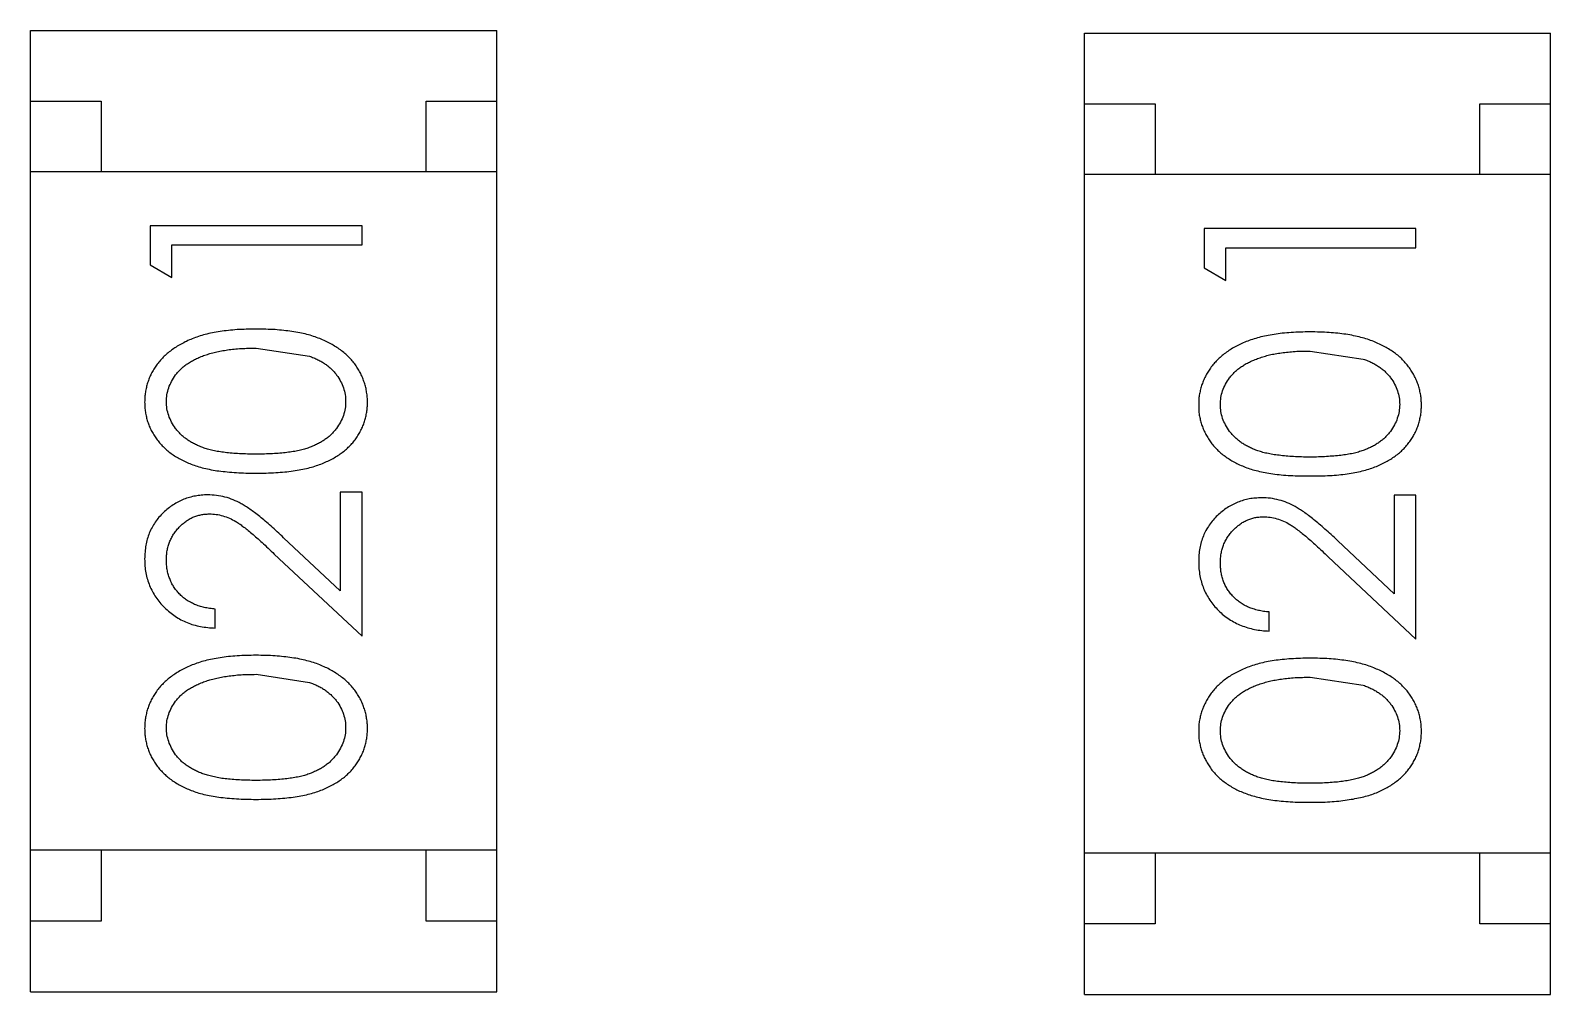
# Model space of a CAD drawing. Header units: millimetres. Extents: x -67 to 102, y -58 to 29.
# Drawn here: x 63.824 to 64.9, y -5.267 to -4.585 of the extents above; entities that cross this region are included whole.
import ezdxf

# ---------------------------------------------------------------- set-up
doc = ezdxf.new("R2010")
doc.units = ezdxf.units.MM
doc.header["$LTSCALE"] = 1.21
doc.header["$MEASUREMENT"] = 0
doc.layers.get('0').update_dxf_attribs({"linetype": 'CONTINUOUS'})

msp = doc.modelspace()

# ---------------------------------------------------------------- linework, layer by layer
at = {"color": 7, "linetype": 'Continuous'}
for p, q in [((63.8239, -5.2649), (63.8239, -4.5849)), ((63.8239, -4.5849), (64.1539, -4.5849)), ((64.1539, -5.2649), (64.1539, -4.5849)), ((64.5699, -5.2669), (64.5699, -4.5869)), ((64.5699, -4.5869), (64.8999, -4.5869)), ((64.8999, -5.2669), (64.8999, -4.5869)), ((63.8239, -4.6349), (63.8739, -4.6349)), ((63.8739, -4.6349), (63.8739, -4.6849)), ((64.1039, -4.6849), (64.1039, -4.6349)), ((64.1039, -4.6349), (64.1539, -4.6349)), ((64.5699, -4.6369), (64.6199, -4.6369)), ((64.6199, -4.6369), (64.6199, -4.6869)), ((64.8499, -4.6869), (64.8499, -4.6369)), ((64.8499, -4.6369), (64.8999, -4.6369)), ((64.1539, -4.6849), (63.8239, -4.6849)), ((64.8999, -4.6869), (64.5699, -4.6869)), ((63.9086, -4.7231), (63.9086, -4.7508)), ((64.0586, -4.7231), (63.9086, -4.7231)), ((64.0586, -4.7366), (64.0586, -4.7231)), ((64.6546, -4.7251), (64.6546, -4.7529)), ((64.8046, -4.7251), (64.6546, -4.7251)), ((64.8046, -4.7386), (64.8046, -4.7251)), ((63.924, -4.7596), (63.924, -4.7366)), ((63.924, -4.7366), (64.0586, -4.7366)), ((64.67, -4.7617), (64.67, -4.7386)), ((64.67, -4.7386), (64.8046, -4.7386)), ((63.9086, -4.7508), (63.924, -4.7596)), ((64.6546, -4.7529), (64.67, -4.7617)), ((63.9836, -4.8096), (64.0213, -4.8153)), ((64.7296, -4.8117), (64.7673, -4.8174)), ((64.0432, -4.9116), (64.0432, -4.9814)), ((64.0586, -4.9116), (64.0432, -4.9116)), ((64.0586, -5.0135), (64.0586, -4.9116)), ((64.7892, -4.9136), (64.7892, -4.9834)), ((64.8046, -4.9136), (64.7892, -4.9136)), ((64.8046, -5.0155), (64.8046, -4.9136)), ((64.0432, -4.9814), (64.0031, -4.9438)), ((64.7892, -4.9834), (64.7492, -4.9459)), ((63.9965, -4.9553), (64.0586, -5.0135)), ((64.7425, -4.9573), (64.8046, -5.0155)), ((63.9547, -5.0077), (63.9547, -4.9942)), ((64.7008, -5.0098), (64.7008, -4.9963)), ((63.9836, -5.0404), (64.0213, -5.0461)), ((64.7296, -5.0424), (64.7673, -5.0481)), ((64.1539, -5.1649), (63.8239, -5.1649)), ((63.8739, -5.1649), (63.8739, -5.2149)), ((64.1039, -5.2149), (64.1039, -5.1649)), ((64.8999, -5.1669), (64.5699, -5.1669)), ((64.6199, -5.1669), (64.6199, -5.2169)), ((64.8499, -5.2169), (64.8499, -5.1669)), ((63.8739, -5.2149), (63.8239, -5.2149)), ((64.1539, -5.2149), (64.1039, -5.2149)), ((64.6199, -5.2169), (64.5699, -5.2169)), ((64.8999, -5.2169), (64.8499, -5.2169)), ((63.8239, -5.2649), (64.1539, -5.2649)), ((64.5699, -5.2669), (64.8999, -5.2669))]:
    msp.add_line(p, q, dxfattribs=at)
for points, knots in [([(63.9836, -4.7962), (63.9813, -4.7962), (63.9768, -4.7963), (63.9703, -4.7965), (63.9641, -4.7971), (63.9582, -4.7978), (63.9528, -4.7988), (63.9476, -4.7999), (63.9429, -4.8014), (63.9385, -4.8029), (63.9344, -4.8048), (63.9305, -4.8067), (63.927, -4.8088), (63.9237, -4.811), (63.9207, -4.8135), (63.9179, -4.816), (63.9154, -4.8187), (63.9131, -4.8216), (63.9111, -4.8246), (63.9094, -4.8277), (63.908, -4.8308), (63.9068, -4.8341), (63.9059, -4.8374), (63.9052, -4.8409), (63.9048, -4.8444), (63.9048, -4.8467), (63.9047, -4.8479)], [0, 0, 0, 0, 0.065278, 0.127205, 0.186168, 0.241675, 0.294115, 0.343609, 0.390387, 0.434463, 0.476646, 0.517002, 0.555936, 0.593716, 0.630057, 0.665601, 0.700745, 0.734917, 0.768681, 0.802087, 0.834849, 0.867433, 0.900138, 0.932806, 0.966212, 1, 1, 1, 1]), ([(64.0624, -4.8479), (64.0624, -4.8467), (64.0624, -4.8444), (64.0619, -4.8409), (64.0613, -4.8374), (64.0603, -4.8341), (64.0591, -4.8308), (64.0577, -4.8276), (64.0559, -4.8245), (64.054, -4.8215), (64.0517, -4.8186), (64.0492, -4.8159), (64.0464, -4.8133), (64.0433, -4.8109), (64.04, -4.8086), (64.0365, -4.8066), (64.0327, -4.8046), (64.0286, -4.8029), (64.0242, -4.8012), (64.0195, -4.7999), (64.0144, -4.7987), (64.0089, -4.7978), (64.0031, -4.7971), (63.9969, -4.7965), (63.9904, -4.7963), (63.9859, -4.7962), (63.9836, -4.7962)], [0, 0, 0, 0, 0.033824, 0.067298, 0.10028, 0.133019, 0.165736, 0.198792, 0.232372, 0.266409, 0.301016, 0.336196, 0.371972, 0.408574, 0.446394, 0.485225, 0.525372, 0.567224, 0.611081, 0.65775, 0.70702, 0.759235, 0.814484, 0.873227, 0.934937, 1, 1, 1, 1]), ([(64.7297, -4.7982), (64.7274, -4.7982), (64.7229, -4.7983), (64.7163, -4.7986), (64.7101, -4.7991), (64.7043, -4.7999), (64.6988, -4.8008), (64.6937, -4.802), (64.6889, -4.8034), (64.6845, -4.805), (64.6804, -4.8068), (64.6766, -4.8087), (64.673, -4.8108), (64.6697, -4.8131), (64.6667, -4.8155), (64.6639, -4.8181), (64.6614, -4.8208), (64.6592, -4.8237), (64.6572, -4.8266), (64.6555, -4.8297), (64.654, -4.8329), (64.6528, -4.8362), (64.6519, -4.8395), (64.6512, -4.8429), (64.6508, -4.8464), (64.6508, -4.8488), (64.6508, -4.85)], [0, 0, 0, 0, 0.065278, 0.127205, 0.186168, 0.241675, 0.294115, 0.343609, 0.390387, 0.434463, 0.476646, 0.517002, 0.555936, 0.593716, 0.630057, 0.665601, 0.700745, 0.734917, 0.768681, 0.802087, 0.834849, 0.867433, 0.900138, 0.932806, 0.966212, 1, 1, 1, 1]), ([(64.8085, -4.85), (64.8084, -4.8488), (64.8084, -4.8464), (64.808, -4.8429), (64.8073, -4.8395), (64.8064, -4.8361), (64.8052, -4.8329), (64.8037, -4.8297), (64.802, -4.8266), (64.8, -4.8236), (64.7977, -4.8207), (64.7952, -4.8179), (64.7924, -4.8153), (64.7894, -4.8129), (64.7861, -4.8107), (64.7825, -4.8086), (64.7787, -4.8067), (64.7746, -4.8049), (64.7703, -4.8033), (64.7655, -4.802), (64.7604, -4.8008), (64.755, -4.7998), (64.7491, -4.7991), (64.743, -4.7986), (64.7364, -4.7983), (64.732, -4.7982), (64.7297, -4.7982)], [0, 0, 0, 0, 0.033824, 0.067298, 0.10028, 0.133019, 0.165736, 0.198792, 0.232372, 0.266409, 0.301016, 0.336196, 0.371972, 0.408574, 0.446394, 0.485225, 0.525372, 0.567224, 0.611081, 0.65775, 0.70702, 0.759235, 0.814484, 0.873227, 0.934937, 1, 1, 1, 1]), ([(63.9201, -4.8475), (63.9202, -4.8459), (63.9204, -4.8426), (63.9216, -4.8377), (63.9238, -4.8331), (63.9261, -4.8293), (63.9284, -4.8264), (63.9304, -4.8244), (63.9326, -4.8224), (63.9351, -4.8206), (63.9378, -4.8189), (63.9408, -4.8174), (63.9439, -4.8159), (63.9474, -4.8146), (63.951, -4.8135), (63.9549, -4.8124), (63.9591, -4.8116), (63.9635, -4.8108), (63.9682, -4.8103), (63.9731, -4.8099), (63.9783, -4.8097), (63.9818, -4.8097), (63.9836, -4.8096)], [0, 0, 0, 0, 0.059689, 0.119507, 0.181075, 0.246162, 0.279894, 0.314468, 0.350403, 0.387474, 0.426147, 0.466624, 0.508745, 0.553328, 0.600058, 0.649177, 0.700552, 0.754894, 0.811825, 0.871514, 0.934319, 1, 1, 1, 1]), ([(64.0213, -4.8153), (64.0223, -4.8157), (64.0244, -4.8165), (64.0273, -4.8178), (64.03, -4.8192), (64.0326, -4.8209), (64.0349, -4.8226), (64.037, -4.8245), (64.0389, -4.8265), (64.0412, -4.8293), (64.0435, -4.833), (64.0455, -4.8377), (64.0468, -4.8425), (64.047, -4.8458), (64.047, -4.8475)], [0, 0, 0, 0, 0.075949, 0.148549, 0.218996, 0.286119, 0.351826, 0.416074, 0.478265, 0.540325, 0.660405, 0.774606, 0.887187, 1, 1, 1, 1]), ([(64.6662, -4.8495), (64.6662, -4.8479), (64.6664, -4.8446), (64.6676, -4.8398), (64.6698, -4.8351), (64.6721, -4.8313), (64.6744, -4.8285), (64.6764, -4.8264), (64.6786, -4.8245), (64.6811, -4.8227), (64.6838, -4.821), (64.6868, -4.8194), (64.69, -4.818), (64.6934, -4.8167), (64.6971, -4.8155), (64.701, -4.8144), (64.7051, -4.8136), (64.7095, -4.8129), (64.7142, -4.8124), (64.7191, -4.8119), (64.7243, -4.8117), (64.7278, -4.8117), (64.7296, -4.8117)], [0, 0, 0, 0, 0.059689, 0.119507, 0.181075, 0.246162, 0.279894, 0.314468, 0.350403, 0.387474, 0.426147, 0.466624, 0.508745, 0.553328, 0.600058, 0.649177, 0.700552, 0.754894, 0.811825, 0.871514, 0.934319, 1, 1, 1, 1]), ([(64.7673, -4.8174), (64.7684, -4.8177), (64.7704, -4.8185), (64.7734, -4.8198), (64.7761, -4.8213), (64.7786, -4.8229), (64.7809, -4.8246), (64.7831, -4.8265), (64.785, -4.8285), (64.7872, -4.8313), (64.7896, -4.835), (64.7916, -4.8397), (64.7929, -4.8446), (64.793, -4.8479), (64.7931, -4.8495)], [0, 0, 0, 0, 0.075949, 0.148549, 0.218996, 0.286119, 0.351826, 0.416074, 0.478265, 0.540325, 0.660405, 0.774606, 0.887187, 1, 1, 1, 1]), ([(63.9047, -4.8479), (63.9048, -4.8491), (63.9048, -4.8515), (63.9052, -4.8549), (63.9059, -4.8583), (63.9068, -4.8616), (63.908, -4.8648), (63.9094, -4.8679), (63.9111, -4.8709), (63.9131, -4.8739), (63.9153, -4.8767), (63.9178, -4.8794), (63.9205, -4.8818), (63.9234, -4.8842), (63.9267, -4.8863), (63.9301, -4.8883), (63.9338, -4.8902), (63.9378, -4.8918), (63.9421, -4.8933), (63.9468, -4.8946), (63.9519, -4.8957), (63.9574, -4.8966), (63.9634, -4.8972), (63.9698, -4.8977), (63.9766, -4.8981), (63.9812, -4.8981), (63.9836, -4.8981)], [0, 0, 0, 0, 0.033742, 0.066533, 0.099153, 0.13154, 0.164087, 0.196563, 0.229707, 0.263315, 0.297504, 0.331686, 0.366482, 0.4021, 0.438958, 0.476748, 0.515985, 0.556589, 0.599519, 0.645765, 0.695487, 0.748721, 0.805687, 0.866754, 0.931405, 1, 1, 1, 1]), ([(63.9836, -4.8846), (63.9816, -4.8846), (63.9777, -4.8846), (63.972, -4.8844), (63.9667, -4.884), (63.9618, -4.8835), (63.9573, -4.8829), (63.9532, -4.8821), (63.9494, -4.8812), (63.946, -4.8801), (63.9429, -4.8788), (63.94, -4.8775), (63.9373, -4.876), (63.9348, -4.8743), (63.9324, -4.8726), (63.9303, -4.8707), (63.9284, -4.8687), (63.9261, -4.8658), (63.9238, -4.8621), (63.9216, -4.8574), (63.9204, -4.8525), (63.9202, -4.8492), (63.9201, -4.8475)], [0, 0, 0, 0, 0.073302, 0.142286, 0.206253, 0.266017, 0.321612, 0.372532, 0.419497, 0.462398, 0.502825, 0.541489, 0.579034, 0.615143, 0.650298, 0.684912, 0.718701, 0.752189, 0.817245, 0.879117, 0.939613, 1, 1, 1, 1]), ([(64.047, -4.8475), (64.047, -4.8491), (64.0468, -4.8524), (64.0455, -4.8573), (64.0434, -4.8621), (64.041, -4.8658), (64.0387, -4.8687), (64.0368, -4.8707), (64.0347, -4.8726), (64.0324, -4.8744), (64.0298, -4.876), (64.0271, -4.8775), (64.0242, -4.8788), (64.0211, -4.8801), (64.0177, -4.8812), (64.0139, -4.8821), (64.0098, -4.8829), (64.0053, -4.8835), (64.0004, -4.884), (63.9951, -4.8844), (63.9895, -4.8846), (63.9856, -4.8846), (63.9836, -4.8846)], [0, 0, 0, 0, 0.060034, 0.120278, 0.182348, 0.247919, 0.281641, 0.315701, 0.350322, 0.385703, 0.421819, 0.459196, 0.497866, 0.538301, 0.58121, 0.628183, 0.679403, 0.734699, 0.794074, 0.858416, 0.927049, 1, 1, 1, 1]), ([(63.9836, -4.8981), (63.986, -4.8981), (63.9907, -4.8981), (63.9974, -4.8977), (64.0038, -4.8973), (64.0097, -4.8965), (64.0153, -4.8956), (64.0204, -4.8946), (64.0251, -4.8932), (64.0295, -4.8917), (64.0335, -4.89), (64.0372, -4.8882), (64.0407, -4.8862), (64.0439, -4.884), (64.0468, -4.8817), (64.0496, -4.8792), (64.052, -4.8766), (64.0542, -4.8738), (64.0561, -4.8708), (64.0578, -4.8678), (64.0593, -4.8647), (64.0604, -4.8615), (64.0613, -4.8583), (64.062, -4.8549), (64.0624, -4.8515), (64.0624, -4.8491), (64.0624, -4.8479)], [0, 0, 0, 0, 0.068113, 0.132564, 0.193427, 0.250218, 0.303569, 0.353576, 0.400235, 0.443586, 0.484619, 0.524292, 0.56238, 0.599049, 0.63494, 0.669782, 0.704009, 0.737842, 0.771098, 0.803896, 0.836415, 0.868639, 0.900715, 0.933378, 0.966213, 1, 1, 1, 1]), ([(64.6508, -4.85), (64.6508, -4.8512), (64.6508, -4.8535), (64.6512, -4.857), (64.6519, -4.8603), (64.6528, -4.8636), (64.654, -4.8668), (64.6555, -4.87), (64.6572, -4.873), (64.6591, -4.8759), (64.6613, -4.8787), (64.6638, -4.8814), (64.6665, -4.8839), (64.6695, -4.8862), (64.6727, -4.8883), (64.6761, -4.8904), (64.6798, -4.8922), (64.6838, -4.8939), (64.6881, -4.8954), (64.6928, -4.8966), (64.6979, -4.8978), (64.7034, -4.8986), (64.7094, -4.8993), (64.7158, -4.8998), (64.7226, -4.9001), (64.7273, -4.9001), (64.7297, -4.9001)], [0, 0, 0, 0, 0.033742, 0.066533, 0.099153, 0.13154, 0.164087, 0.196563, 0.229707, 0.263315, 0.297504, 0.331686, 0.366482, 0.4021, 0.438958, 0.476748, 0.515985, 0.556589, 0.599519, 0.645765, 0.695487, 0.748721, 0.805687, 0.866754, 0.931405, 1, 1, 1, 1]), ([(64.7296, -4.8867), (64.7276, -4.8867), (64.7237, -4.8867), (64.718, -4.8864), (64.7128, -4.8861), (64.7079, -4.8855), (64.7033, -4.8849), (64.6992, -4.8841), (64.6954, -4.8832), (64.692, -4.8821), (64.6889, -4.8809), (64.686, -4.8795), (64.6833, -4.878), (64.6808, -4.8764), (64.6785, -4.8746), (64.6763, -4.8727), (64.6744, -4.8707), (64.6721, -4.8679), (64.6698, -4.8641), (64.6676, -4.8594), (64.6664, -4.8545), (64.6662, -4.8512), (64.6662, -4.8495)], [0, 0, 0, 0, 0.073302, 0.142286, 0.206253, 0.266017, 0.321612, 0.372532, 0.419497, 0.462398, 0.502825, 0.541489, 0.579034, 0.615143, 0.650298, 0.684912, 0.718701, 0.752189, 0.817245, 0.879117, 0.939613, 1, 1, 1, 1]), ([(64.7931, -4.8495), (64.793, -4.8512), (64.7928, -4.8545), (64.7915, -4.8594), (64.7895, -4.8641), (64.7871, -4.8679), (64.7848, -4.8707), (64.7829, -4.8728), (64.7807, -4.8747), (64.7784, -4.8764), (64.7759, -4.8781), (64.7732, -4.8795), (64.7703, -4.8809), (64.7672, -4.8821), (64.7637, -4.8832), (64.76, -4.8842), (64.7558, -4.8849), (64.7513, -4.8856), (64.7464, -4.886), (64.7412, -4.8864), (64.7355, -4.8867), (64.7316, -4.8867), (64.7296, -4.8867)], [0, 0, 0, 0, 0.060034, 0.120278, 0.182348, 0.247919, 0.281641, 0.315701, 0.350322, 0.385703, 0.421819, 0.459196, 0.497866, 0.538301, 0.58121, 0.628183, 0.679403, 0.734699, 0.794074, 0.858416, 0.927049, 1, 1, 1, 1]), ([(64.7297, -4.9001), (64.7321, -4.9001), (64.7367, -4.9001), (64.7435, -4.8998), (64.7498, -4.8993), (64.7558, -4.8986), (64.7613, -4.8977), (64.7664, -4.8966), (64.7712, -4.8953), (64.7755, -4.8938), (64.7795, -4.8921), (64.7832, -4.8902), (64.7867, -4.8882), (64.7899, -4.886), (64.7929, -4.8837), (64.7956, -4.8813), (64.798, -4.8786), (64.8002, -4.8758), (64.8021, -4.8729), (64.8038, -4.8699), (64.8053, -4.8668), (64.8064, -4.8636), (64.8073, -4.8603), (64.808, -4.857), (64.8084, -4.8535), (64.8084, -4.8512), (64.8085, -4.85)], [0, 0, 0, 0, 0.068113, 0.132564, 0.193427, 0.250218, 0.303569, 0.353576, 0.400235, 0.443586, 0.484619, 0.524292, 0.56238, 0.599049, 0.63494, 0.669782, 0.704009, 0.737842, 0.771098, 0.803896, 0.836415, 0.868639, 0.900715, 0.933378, 0.966213, 1, 1, 1, 1]), ([(63.9493, -4.9135), (63.9478, -4.9135), (63.9449, -4.9136), (63.9406, -4.9142), (63.9365, -4.9152), (63.9324, -4.9165), (63.9286, -4.9183), (63.9249, -4.9205), (63.9213, -4.923), (63.918, -4.926), (63.9148, -4.9292), (63.9122, -4.9327), (63.9099, -4.9365), (63.9079, -4.9405), (63.9065, -4.9447), (63.9055, -4.9492), (63.9049, -4.9539), (63.9048, -4.9571), (63.9047, -4.9588)], [0, 0, 0, 0, 0.06271, 0.123347, 0.183401, 0.242828, 0.302097, 0.36242, 0.423725, 0.487032, 0.550491, 0.612709, 0.674265, 0.73617, 0.799211, 0.863483, 0.930525, 1, 1, 1, 1]), ([(64.0031, -4.9438), (64.0016, -4.9424), (63.9986, -4.9396), (63.9943, -4.9357), (63.9902, -4.9321), (63.9863, -4.9289), (63.9827, -4.9261), (63.9793, -4.9236), (63.9761, -4.9215), (63.9723, -4.9192), (63.9675, -4.9168), (63.9616, -4.9149), (63.9556, -4.9137), (63.9514, -4.9135), (63.9493, -4.9135)], [0, 0, 0, 0, 0.09953, 0.192079, 0.277712, 0.357454, 0.429648, 0.495771, 0.555538, 0.608657, 0.707578, 0.804328, 0.901298, 1, 1, 1, 1]), ([(64.6954, -4.9155), (64.6939, -4.9156), (64.691, -4.9157), (64.6866, -4.9162), (64.6825, -4.9172), (64.6785, -4.9186), (64.6746, -4.9204), (64.6709, -4.9225), (64.6674, -4.9251), (64.664, -4.928), (64.6609, -4.9312), (64.6582, -4.9348), (64.6559, -4.9385), (64.654, -4.9425), (64.6526, -4.9468), (64.6515, -4.9512), (64.6509, -4.956), (64.6508, -4.9592), (64.6508, -4.9608)], [0, 0, 0, 0, 0.06271, 0.123347, 0.183401, 0.242828, 0.302097, 0.36242, 0.423725, 0.487032, 0.550491, 0.612709, 0.674265, 0.73617, 0.799211, 0.863483, 0.930525, 1, 1, 1, 1]), ([(64.7492, -4.9459), (64.7476, -4.9444), (64.7447, -4.9417), (64.7403, -4.9377), (64.7362, -4.9342), (64.7323, -4.931), (64.7287, -4.9281), (64.7253, -4.9256), (64.7221, -4.9235), (64.7183, -4.9212), (64.7136, -4.9189), (64.7077, -4.917), (64.7016, -4.9157), (64.6975, -4.9156), (64.6954, -4.9155)], [0, 0, 0, 0, 0.09953, 0.192079, 0.277712, 0.357454, 0.429648, 0.495771, 0.555538, 0.608657, 0.707578, 0.804328, 0.901298, 1, 1, 1, 1]), ([(63.9201, -4.9595), (63.9202, -4.9584), (63.9202, -4.9562), (63.9206, -4.9529), (63.9213, -4.9498), (63.9223, -4.9469), (63.9236, -4.944), (63.9251, -4.9413), (63.927, -4.9388), (63.9291, -4.9363), (63.9313, -4.9341), (63.9338, -4.9322), (63.9363, -4.9306), (63.9389, -4.9292), (63.9417, -4.9282), (63.9445, -4.9275), (63.9475, -4.927), (63.9495, -4.927), (63.9505, -4.9269)], [0, 0, 0, 0, 0.068027, 0.133505, 0.19695, 0.26027, 0.322741, 0.384982, 0.448465, 0.513424, 0.578224, 0.640011, 0.700094, 0.760067, 0.819012, 0.877878, 0.938035, 1, 1, 1, 1]), ([(63.9505, -4.9269), (63.9522, -4.927), (63.9554, -4.9271), (63.9602, -4.9282), (63.9648, -4.9299), (63.9686, -4.9318), (63.9718, -4.9339), (63.9744, -4.9358), (63.9774, -4.9381), (63.9807, -4.9408), (63.9842, -4.9439), (63.988, -4.9473), (63.9922, -4.9512), (63.995, -4.9539), (63.9965, -4.9553)], [0, 0, 0, 0, 0.088014, 0.174976, 0.2638, 0.355443, 0.406413, 0.465519, 0.533076, 0.609353, 0.693899, 0.787171, 0.889197, 1, 1, 1, 1]), ([(64.6662, -4.9615), (64.6662, -4.9604), (64.6662, -4.9582), (64.6667, -4.955), (64.6674, -4.9519), (64.6684, -4.9489), (64.6696, -4.9461), (64.6712, -4.9434), (64.673, -4.9408), (64.6751, -4.9384), (64.6774, -4.9362), (64.6798, -4.9343), (64.6823, -4.9326), (64.685, -4.9313), (64.6877, -4.9303), (64.6906, -4.9295), (64.6935, -4.9291), (64.6955, -4.929), (64.6966, -4.929)], [0, 0, 0, 0, 0.068027, 0.133505, 0.19695, 0.26027, 0.322741, 0.384982, 0.448465, 0.513424, 0.578224, 0.640011, 0.700094, 0.760067, 0.819012, 0.877878, 0.938035, 1, 1, 1, 1]), ([(64.6966, -4.929), (64.6982, -4.929), (64.7014, -4.9292), (64.7062, -4.9302), (64.7109, -4.9319), (64.7147, -4.9339), (64.7178, -4.9359), (64.7205, -4.9378), (64.7234, -4.9402), (64.7267, -4.9428), (64.7302, -4.9459), (64.7341, -4.9494), (64.7382, -4.9532), (64.7411, -4.9559), (64.7425, -4.9573)], [0, 0, 0, 0, 0.088014, 0.174976, 0.2638, 0.355443, 0.406413, 0.465519, 0.533076, 0.609353, 0.693899, 0.787171, 0.889197, 1, 1, 1, 1]), ([(63.9047, -4.9588), (63.9048, -4.9605), (63.9048, -4.9638), (63.9055, -4.9686), (63.9066, -4.9732), (63.9082, -4.9776), (63.9102, -4.9819), (63.9126, -4.9859), (63.9154, -4.9897), (63.9188, -4.9932), (63.9224, -4.9965), (63.9263, -4.9994), (63.9304, -5.0018), (63.9348, -5.0039), (63.9394, -5.0055), (63.9443, -5.0066), (63.9494, -5.0074), (63.953, -5.0076), (63.9547, -5.0077)], [0, 0, 0, 0, 0.06445, 0.126725, 0.187421, 0.247417, 0.306749, 0.366595, 0.427749, 0.490235, 0.553031, 0.614805, 0.676505, 0.738096, 0.801021, 0.864897, 0.931209, 1, 1, 1, 1]), ([(63.9547, -4.9942), (63.9534, -4.9941), (63.9508, -4.9939), (63.947, -4.9931), (63.9435, -4.9922), (63.9401, -4.991), (63.9371, -4.9894), (63.9342, -4.9877), (63.9316, -4.9857), (63.9292, -4.9834), (63.9271, -4.981), (63.9252, -4.9784), (63.9236, -4.9756), (63.9224, -4.9726), (63.9214, -4.9696), (63.9206, -4.9663), (63.9202, -4.963), (63.9202, -4.9607), (63.9201, -4.9595)], [0, 0, 0, 0, 0.073648, 0.143686, 0.210962, 0.275557, 0.338064, 0.399311, 0.4594, 0.51934, 0.579024, 0.637809, 0.695959, 0.754122, 0.813113, 0.873453, 0.935561, 1, 1, 1, 1]), ([(64.6508, -4.9608), (64.6508, -4.9625), (64.6509, -4.9658), (64.6516, -4.9706), (64.6527, -4.9753), (64.6542, -4.9797), (64.6562, -4.9839), (64.6586, -4.9879), (64.6615, -4.9917), (64.6648, -4.9953), (64.6684, -4.9986), (64.6723, -5.0014), (64.6765, -5.0039), (64.6809, -5.0059), (64.6855, -5.0075), (64.6904, -5.0087), (64.6955, -5.0095), (64.699, -5.0097), (64.7008, -5.0098)], [0, 0, 0, 0, 0.06445, 0.126725, 0.187421, 0.247417, 0.306749, 0.366595, 0.427749, 0.490235, 0.553031, 0.614805, 0.676505, 0.738096, 0.801021, 0.864897, 0.931209, 1, 1, 1, 1]), ([(64.7008, -4.9963), (64.6994, -4.9962), (64.6968, -4.9959), (64.6931, -4.9952), (64.6895, -4.9942), (64.6862, -4.993), (64.6831, -4.9915), (64.6802, -4.9897), (64.6776, -4.9877), (64.6752, -4.9855), (64.6731, -4.983), (64.6712, -4.9804), (64.6696, -4.9776), (64.6684, -4.9747), (64.6674, -4.9716), (64.6667, -4.9684), (64.6662, -4.965), (64.6662, -4.9627), (64.6662, -4.9615)], [0, 0, 0, 0, 0.073648, 0.143686, 0.210962, 0.275557, 0.338064, 0.399311, 0.4594, 0.51934, 0.579024, 0.637809, 0.695959, 0.754122, 0.813113, 0.873453, 0.935561, 1, 1, 1, 1]), ([(63.9836, -5.0269), (63.9813, -5.027), (63.9768, -5.027), (63.9703, -5.0273), (63.9641, -5.0278), (63.9582, -5.0286), (63.9528, -5.0296), (63.9476, -5.0307), (63.9429, -5.0321), (63.9385, -5.0337), (63.9344, -5.0355), (63.9305, -5.0374), (63.927, -5.0396), (63.9237, -5.0418), (63.9207, -5.0442), (63.9179, -5.0468), (63.9154, -5.0495), (63.9131, -5.0524), (63.9111, -5.0554), (63.9094, -5.0585), (63.908, -5.0616), (63.9068, -5.0649), (63.9059, -5.0682), (63.9052, -5.0716), (63.9048, -5.0751), (63.9048, -5.0775), (63.9047, -5.0787)], [0, 0, 0, 0, 0.065278, 0.127205, 0.186168, 0.241675, 0.294115, 0.343609, 0.390387, 0.434463, 0.476646, 0.517002, 0.555936, 0.593716, 0.630057, 0.665601, 0.700745, 0.734917, 0.768681, 0.802087, 0.834849, 0.867433, 0.900138, 0.932806, 0.966212, 1, 1, 1, 1]), ([(64.0624, -5.0787), (64.0624, -5.0775), (64.0624, -5.0751), (64.0619, -5.0716), (64.0613, -5.0682), (64.0603, -5.0648), (64.0591, -5.0616), (64.0577, -5.0584), (64.0559, -5.0553), (64.054, -5.0523), (64.0517, -5.0494), (64.0492, -5.0467), (64.0464, -5.0441), (64.0433, -5.0417), (64.04, -5.0394), (64.0365, -5.0373), (64.0327, -5.0354), (64.0286, -5.0336), (64.0242, -5.032), (64.0195, -5.0307), (64.0144, -5.0295), (64.0089, -5.0286), (64.0031, -5.0279), (63.9969, -5.0273), (63.9904, -5.027), (63.9859, -5.027), (63.9836, -5.0269)], [0, 0, 0, 0, 0.033824, 0.067298, 0.10028, 0.133019, 0.165736, 0.198792, 0.232372, 0.266409, 0.301016, 0.336196, 0.371972, 0.408574, 0.446394, 0.485225, 0.525372, 0.567224, 0.611081, 0.65775, 0.70702, 0.759235, 0.814484, 0.873227, 0.934937, 1, 1, 1, 1]), ([(64.7297, -5.029), (64.7274, -5.029), (64.7229, -5.0291), (64.7163, -5.0294), (64.7101, -5.0299), (64.7043, -5.0306), (64.6988, -5.0316), (64.6937, -5.0327), (64.6889, -5.0342), (64.6845, -5.0358), (64.6804, -5.0376), (64.6766, -5.0395), (64.673, -5.0416), (64.6697, -5.0438), (64.6667, -5.0463), (64.6639, -5.0488), (64.6614, -5.0515), (64.6592, -5.0544), (64.6572, -5.0574), (64.6555, -5.0605), (64.654, -5.0637), (64.6528, -5.0669), (64.6519, -5.0703), (64.6512, -5.0737), (64.6508, -5.0772), (64.6508, -5.0796), (64.6508, -5.0808)], [0, 0, 0, 0, 0.065278, 0.127205, 0.186168, 0.241675, 0.294115, 0.343609, 0.390387, 0.434463, 0.476646, 0.517002, 0.555936, 0.593716, 0.630057, 0.665601, 0.700745, 0.734917, 0.768681, 0.802087, 0.834849, 0.867433, 0.900138, 0.932806, 0.966212, 1, 1, 1, 1]), ([(64.8085, -5.0808), (64.8084, -5.0796), (64.8084, -5.0772), (64.808, -5.0737), (64.8073, -5.0702), (64.8064, -5.0669), (64.8052, -5.0636), (64.8037, -5.0604), (64.802, -5.0573), (64.8, -5.0543), (64.7977, -5.0514), (64.7952, -5.0487), (64.7924, -5.0461), (64.7894, -5.0437), (64.7861, -5.0415), (64.7825, -5.0394), (64.7787, -5.0375), (64.7746, -5.0357), (64.7703, -5.0341), (64.7655, -5.0327), (64.7604, -5.0316), (64.755, -5.0306), (64.7491, -5.0299), (64.743, -5.0293), (64.7364, -5.0291), (64.732, -5.029), (64.7297, -5.029)], [0, 0, 0, 0, 0.033824, 0.067298, 0.10028, 0.133019, 0.165736, 0.198792, 0.232372, 0.266409, 0.301016, 0.336196, 0.371972, 0.408574, 0.446394, 0.485225, 0.525372, 0.567224, 0.611081, 0.65775, 0.70702, 0.759235, 0.814484, 0.873227, 0.934937, 1, 1, 1, 1]), ([(63.9201, -5.0783), (63.9202, -5.0766), (63.9204, -5.0733), (63.9216, -5.0685), (63.9238, -5.0638), (63.9261, -5.0601), (63.9284, -5.0572), (63.9304, -5.0552), (63.9326, -5.0532), (63.9351, -5.0514), (63.9378, -5.0497), (63.9408, -5.0482), (63.9439, -5.0467), (63.9474, -5.0454), (63.951, -5.0442), (63.9549, -5.0432), (63.9591, -5.0424), (63.9635, -5.0416), (63.9682, -5.0411), (63.9731, -5.0406), (63.9783, -5.0405), (63.9818, -5.0404), (63.9836, -5.0404)], [0, 0, 0, 0, 0.059689, 0.119507, 0.181075, 0.246162, 0.279894, 0.314468, 0.350403, 0.387474, 0.426147, 0.466624, 0.508745, 0.553328, 0.600058, 0.649177, 0.700552, 0.754894, 0.811825, 0.871514, 0.934319, 1, 1, 1, 1]), ([(64.0213, -5.0461), (64.0223, -5.0465), (64.0244, -5.0472), (64.0273, -5.0486), (64.03, -5.05), (64.0326, -5.0516), (64.0349, -5.0534), (64.037, -5.0552), (64.0389, -5.0572), (64.0412, -5.06), (64.0435, -5.0637), (64.0455, -5.0684), (64.0468, -5.0733), (64.047, -5.0766), (64.047, -5.0783)], [0, 0, 0, 0, 0.075949, 0.148549, 0.218996, 0.286119, 0.351826, 0.416074, 0.478265, 0.540325, 0.660405, 0.774606, 0.887187, 1, 1, 1, 1]), ([(64.6662, -5.0803), (64.6662, -5.0787), (64.6664, -5.0754), (64.6676, -5.0705), (64.6698, -5.0659), (64.6721, -5.0621), (64.6744, -5.0593), (64.6764, -5.0572), (64.6786, -5.0552), (64.6811, -5.0534), (64.6838, -5.0518), (64.6868, -5.0502), (64.69, -5.0488), (64.6934, -5.0474), (64.6971, -5.0463), (64.701, -5.0452), (64.7051, -5.0444), (64.7095, -5.0437), (64.7142, -5.0431), (64.7191, -5.0427), (64.7243, -5.0425), (64.7278, -5.0425), (64.7296, -5.0424)], [0, 0, 0, 0, 0.059689, 0.119507, 0.181075, 0.246162, 0.279894, 0.314468, 0.350403, 0.387474, 0.426147, 0.466624, 0.508745, 0.553328, 0.600058, 0.649177, 0.700552, 0.754894, 0.811825, 0.871514, 0.934319, 1, 1, 1, 1]), ([(64.7673, -5.0481), (64.7684, -5.0485), (64.7704, -5.0493), (64.7734, -5.0506), (64.7761, -5.0521), (64.7786, -5.0537), (64.7809, -5.0554), (64.7831, -5.0573), (64.785, -5.0593), (64.7872, -5.0621), (64.7896, -5.0658), (64.7916, -5.0705), (64.7929, -5.0753), (64.793, -5.0786), (64.7931, -5.0803)], [0, 0, 0, 0, 0.075949, 0.148549, 0.218996, 0.286119, 0.351826, 0.416074, 0.478265, 0.540325, 0.660405, 0.774606, 0.887187, 1, 1, 1, 1]), ([(63.9047, -5.0787), (63.9048, -5.0799), (63.9048, -5.0822), (63.9052, -5.0857), (63.9059, -5.0891), (63.9068, -5.0923), (63.908, -5.0956), (63.9094, -5.0987), (63.9111, -5.1017), (63.9131, -5.1047), (63.9153, -5.1075), (63.9178, -5.1101), (63.9205, -5.1126), (63.9234, -5.1149), (63.9267, -5.1171), (63.9301, -5.1191), (63.9338, -5.1209), (63.9378, -5.1226), (63.9421, -5.1241), (63.9468, -5.1254), (63.9519, -5.1265), (63.9574, -5.1273), (63.9634, -5.128), (63.9698, -5.1285), (63.9766, -5.1288), (63.9812, -5.1288), (63.9836, -5.1289)], [0, 0, 0, 0, 0.033742, 0.066533, 0.099153, 0.13154, 0.164087, 0.196563, 0.229707, 0.263315, 0.297504, 0.331686, 0.366482, 0.4021, 0.438958, 0.476748, 0.515985, 0.556589, 0.599519, 0.645765, 0.695487, 0.748721, 0.805687, 0.866754, 0.931405, 1, 1, 1, 1]), ([(63.9836, -5.1154), (63.9816, -5.1154), (63.9777, -5.1154), (63.972, -5.1151), (63.9667, -5.1148), (63.9618, -5.1143), (63.9573, -5.1137), (63.9532, -5.1128), (63.9494, -5.1119), (63.946, -5.1108), (63.9429, -5.1096), (63.94, -5.1082), (63.9373, -5.1067), (63.9348, -5.1051), (63.9324, -5.1034), (63.9303, -5.1015), (63.9284, -5.0995), (63.9261, -5.0966), (63.9238, -5.0928), (63.9216, -5.0881), (63.9204, -5.0832), (63.9202, -5.0799), (63.9201, -5.0783)], [0, 0, 0, 0, 0.073302, 0.142286, 0.206253, 0.266017, 0.321612, 0.372532, 0.419497, 0.462398, 0.502825, 0.541489, 0.579034, 0.615143, 0.650298, 0.684912, 0.718701, 0.752189, 0.817245, 0.879117, 0.939613, 1, 1, 1, 1]), ([(64.047, -5.0783), (64.047, -5.0799), (64.0468, -5.0832), (64.0455, -5.0881), (64.0434, -5.0928), (64.041, -5.0966), (64.0387, -5.0994), (64.0368, -5.1015), (64.0347, -5.1034), (64.0324, -5.1052), (64.0298, -5.1068), (64.0271, -5.1083), (64.0242, -5.1096), (64.0211, -5.1109), (64.0177, -5.112), (64.0139, -5.1129), (64.0098, -5.1136), (64.0053, -5.1143), (64.0004, -5.1148), (63.9951, -5.1151), (63.9895, -5.1154), (63.9856, -5.1154), (63.9836, -5.1154)], [0, 0, 0, 0, 0.060034, 0.120278, 0.182348, 0.247919, 0.281641, 0.315701, 0.350322, 0.385703, 0.421819, 0.459196, 0.497866, 0.538301, 0.58121, 0.628183, 0.679403, 0.734699, 0.794074, 0.858416, 0.927049, 1, 1, 1, 1]), ([(63.9836, -5.1289), (63.986, -5.1288), (63.9907, -5.1288), (63.9974, -5.1285), (64.0038, -5.128), (64.0097, -5.1273), (64.0153, -5.1264), (64.0204, -5.1253), (64.0251, -5.124), (64.0295, -5.1225), (64.0335, -5.1208), (64.0372, -5.1189), (64.0407, -5.1169), (64.0439, -5.1148), (64.0468, -5.1125), (64.0496, -5.11), (64.052, -5.1073), (64.0542, -5.1045), (64.0561, -5.1016), (64.0578, -5.0986), (64.0593, -5.0955), (64.0604, -5.0923), (64.0613, -5.089), (64.062, -5.0857), (64.0624, -5.0822), (64.0624, -5.0799), (64.0624, -5.0787)], [0, 0, 0, 0, 0.068113, 0.132564, 0.193427, 0.250218, 0.303569, 0.353576, 0.400235, 0.443586, 0.484619, 0.524292, 0.56238, 0.599049, 0.63494, 0.669782, 0.704009, 0.737842, 0.771098, 0.803896, 0.836415, 0.868639, 0.900715, 0.933378, 0.966213, 1, 1, 1, 1]), ([(64.6508, -5.0808), (64.6508, -5.0819), (64.6508, -5.0843), (64.6512, -5.0877), (64.6519, -5.0911), (64.6528, -5.0944), (64.654, -5.0976), (64.6555, -5.1007), (64.6572, -5.1037), (64.6591, -5.1067), (64.6613, -5.1095), (64.6638, -5.1122), (64.6665, -5.1146), (64.6695, -5.117), (64.6727, -5.1191), (64.6761, -5.1212), (64.6798, -5.123), (64.6838, -5.1246), (64.6881, -5.1261), (64.6928, -5.1274), (64.6979, -5.1285), (64.7034, -5.1294), (64.7094, -5.1301), (64.7158, -5.1306), (64.7226, -5.1309), (64.7273, -5.1309), (64.7297, -5.1309)], [0, 0, 0, 0, 0.033742, 0.066533, 0.099153, 0.13154, 0.164087, 0.196563, 0.229707, 0.263315, 0.297504, 0.331686, 0.366482, 0.4021, 0.438958, 0.476748, 0.515985, 0.556589, 0.599519, 0.645765, 0.695487, 0.748721, 0.805687, 0.866754, 0.931405, 1, 1, 1, 1]), ([(64.7296, -5.1174), (64.7276, -5.1174), (64.7237, -5.1174), (64.718, -5.1172), (64.7128, -5.1168), (64.7079, -5.1163), (64.7033, -5.1157), (64.6992, -5.1149), (64.6954, -5.114), (64.692, -5.1129), (64.6889, -5.1116), (64.686, -5.1103), (64.6833, -5.1088), (64.6808, -5.1071), (64.6785, -5.1054), (64.6763, -5.1035), (64.6744, -5.1015), (64.6721, -5.0986), (64.6698, -5.0949), (64.6676, -5.0902), (64.6664, -5.0853), (64.6662, -5.082), (64.6662, -5.0803)], [0, 0, 0, 0, 0.073302, 0.142286, 0.206253, 0.266017, 0.321612, 0.372532, 0.419497, 0.462398, 0.502825, 0.541489, 0.579034, 0.615143, 0.650298, 0.684912, 0.718701, 0.752189, 0.817245, 0.879117, 0.939613, 1, 1, 1, 1]), ([(64.7931, -5.0803), (64.793, -5.082), (64.7928, -5.0853), (64.7915, -5.0901), (64.7895, -5.0949), (64.7871, -5.0986), (64.7848, -5.1015), (64.7829, -5.1035), (64.7807, -5.1054), (64.7784, -5.1072), (64.7759, -5.1088), (64.7732, -5.1103), (64.7703, -5.1117), (64.7672, -5.1129), (64.7637, -5.114), (64.76, -5.1149), (64.7558, -5.1157), (64.7513, -5.1164), (64.7464, -5.1168), (64.7412, -5.1172), (64.7355, -5.1174), (64.7316, -5.1174), (64.7296, -5.1174)], [0, 0, 0, 0, 0.060034, 0.120278, 0.182348, 0.247919, 0.281641, 0.315701, 0.350322, 0.385703, 0.421819, 0.459196, 0.497866, 0.538301, 0.58121, 0.628183, 0.679403, 0.734699, 0.794074, 0.858416, 0.927049, 1, 1, 1, 1]), ([(64.7297, -5.1309), (64.7321, -5.1309), (64.7367, -5.1309), (64.7435, -5.1306), (64.7498, -5.1301), (64.7558, -5.1293), (64.7613, -5.1284), (64.7664, -5.1274), (64.7712, -5.1261), (64.7755, -5.1246), (64.7795, -5.1229), (64.7832, -5.121), (64.7867, -5.119), (64.7899, -5.1168), (64.7929, -5.1145), (64.7956, -5.112), (64.798, -5.1094), (64.8002, -5.1066), (64.8021, -5.1037), (64.8038, -5.1006), (64.8053, -5.0976), (64.8064, -5.0944), (64.8073, -5.0911), (64.808, -5.0877), (64.8084, -5.0843), (64.8084, -5.0819), (64.8085, -5.0808)], [0, 0, 0, 0, 0.068113, 0.132564, 0.193427, 0.250218, 0.303569, 0.353576, 0.400235, 0.443586, 0.484619, 0.524292, 0.56238, 0.599049, 0.63494, 0.669782, 0.704009, 0.737842, 0.771098, 0.803896, 0.836415, 0.868639, 0.900715, 0.933378, 0.966213, 1, 1, 1, 1])]:
    msp.add_open_spline(points, degree=3, knots=knots, dxfattribs=at)

doc.saveas('drawing.dxf')
